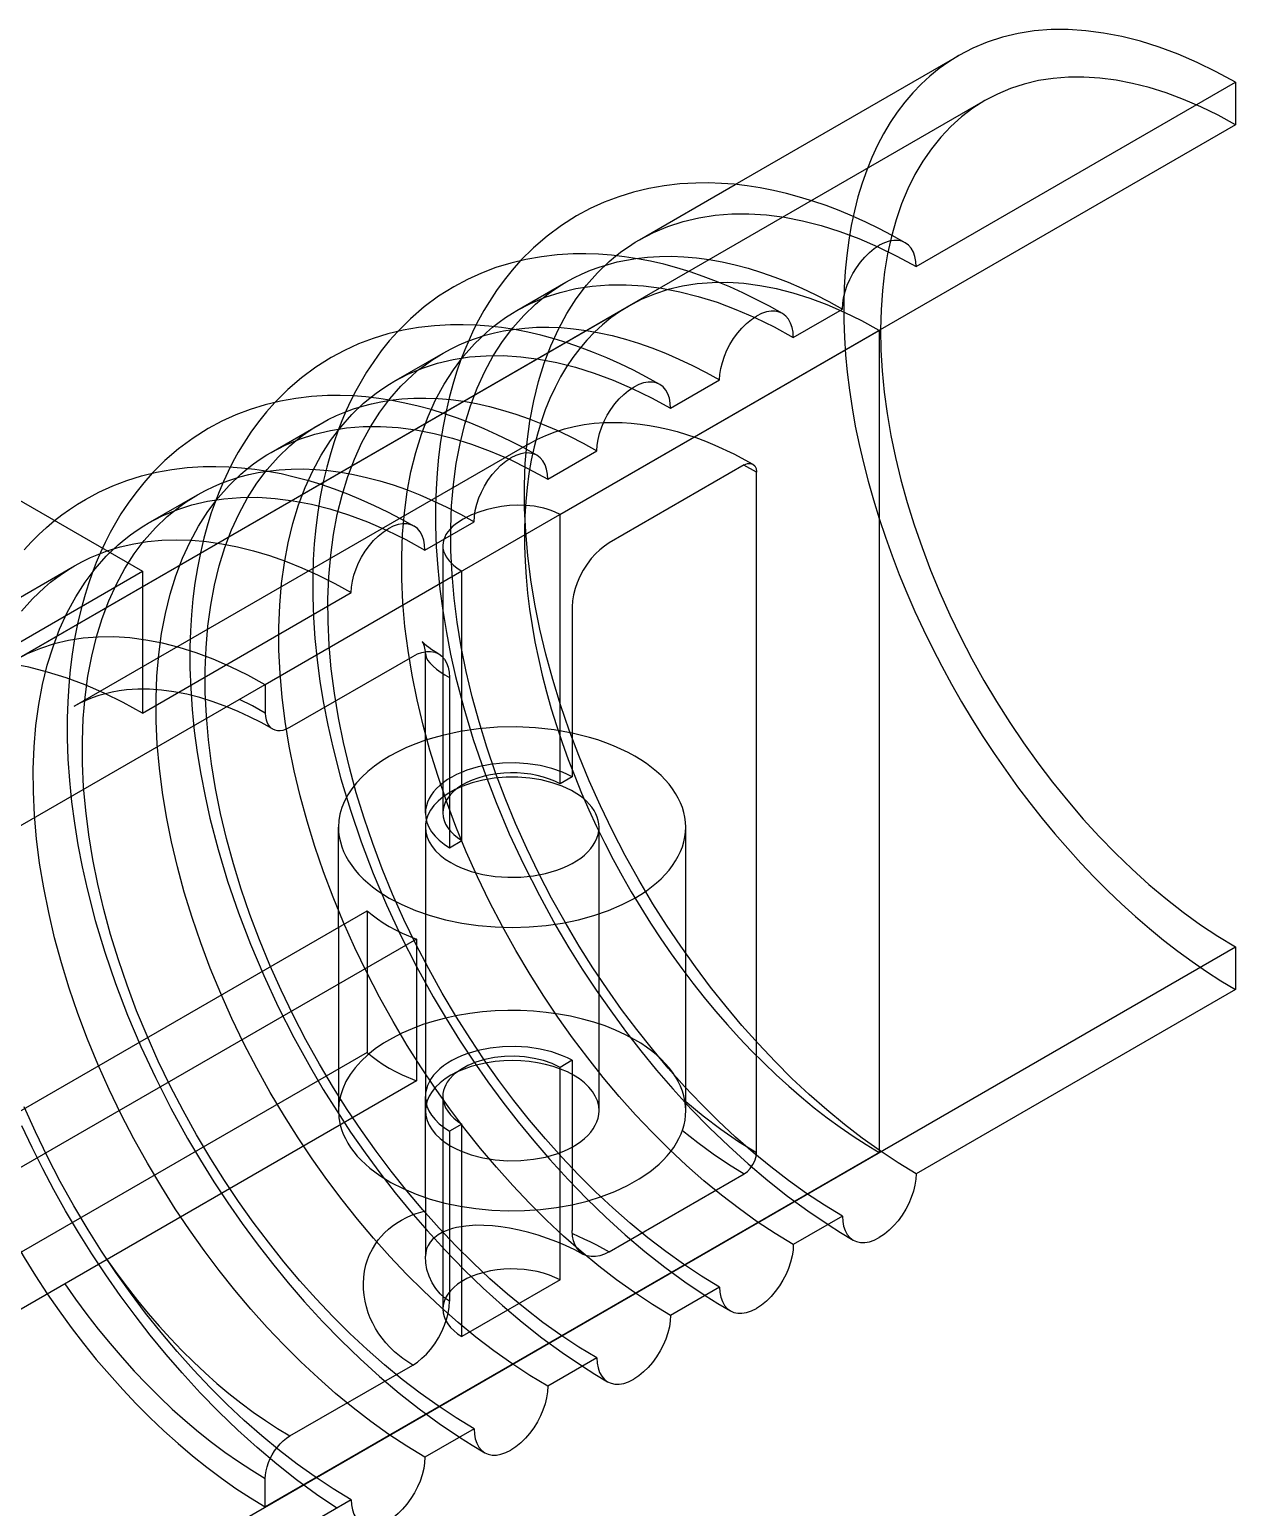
# Model space of a CAD drawing. Header units: metres. Extents: x -71 to 112, y -98 to 102.
# Drawn here: x 42.9 to 112.4, y -17.1 to 68 of the extents above; entities that cross this region are included whole.
import ezdxf

# ---------------------------------------------------------------- set-up
doc = ezdxf.new("R2010")
doc.units = ezdxf.units.M

msp = doc.modelspace()

# ---------------------------------------------------------------- linework, layer by layer
at = {"layer": 'HiddenOutline'}
for p, q in [((97.93, 63.898), (27.573, 23.278)), ((78.045, 55.882), (83.563, 59.068)), ((70.974, 51.799), (73.803, 53.432)), ((42.069, 31.647), (77.424, 52.059)), ((63.903, 47.717), (66.731, 49.35)), ((56.832, 43.634), (59.66, 45.267)), ((71.646, 44.104), (45.483, 28.999)), ((49.761, 39.552), (52.589, 41.185)), ((66.718, 38.267), (66.718, 22.866)), ((33.497, 30.162), (45.518, 37.103)), ((65.718, 22.041), (65.718, 5.711)), ((75.718, 5.711), (75.718, 22.041)), ((60.711, 16.272), (60.711, 5.715)), ((65.718, 0.713), (65.718, 6.528)), ((66.718, 6.536), (66.718, -5.711))]:
    msp.add_line(p, q, dxfattribs=at)
for points in [[(71.197, 54.68), (70.71, 54.132), (70.248, 53.558), (69.811, 52.958), (69.4, 52.334), (69.081, 51.803), (68.779, 51.257), (68.495, 50.696), (68.228, 50.121), (67.979, 49.532), (67.747, 48.929), (67.532, 48.314), (67.335, 47.687), (67.106, 46.859), (66.906, 46.012), (66.734, 45.147), (66.591, 44.264), (66.477, 43.364), (66.39, 42.449), (66.332, 41.519), (66.301, 40.574), (66.302, 39.397), (66.344, 38.201), (66.428, 36.988), (66.553, 35.76), (66.718, 34.519), (66.924, 33.266), (67.169, 32.004), (67.454, 30.733), (67.924, 28.92), (68.471, 27.1), (69.092, 25.279), (69.786, 23.463), (70.55, 21.658), (71.382, 19.869), (72.278, 18.101), (73.237, 16.362), (73.979, 15.103), (74.753, 13.864), (75.555, 12.648), (76.385, 11.456), (77.242, 10.291), (78.124, 9.155), (79.029, 8.049), (79.955, 6.976), (81.008, 5.825), (82.084, 4.719), (83.18, 3.66), (84.295, 2.651), (85.427, 1.694), (86.573, 0.79), (87.731, -0.057), (88.9, -0.848)], [(64.125, 50.598), (63.639, 50.05), (63.177, 49.475), (62.74, 48.875), (62.329, 48.251), (62.01, 47.72), (61.708, 47.174), (61.424, 46.613), (61.157, 46.038), (60.908, 45.449), (60.676, 44.847), (60.461, 44.232), (60.264, 43.604), (60.035, 42.777), (59.835, 41.93), (59.663, 41.064), (59.52, 40.181), (59.405, 39.282), (59.319, 38.367), (59.261, 37.436), (59.23, 36.492), (59.231, 35.314), (59.273, 34.118), (59.357, 32.906), (59.482, 31.678), (59.647, 30.436), (59.853, 29.184), (60.098, 27.921), (60.382, 26.651), (60.853, 24.837), (61.4, 23.018), (62.021, 21.197), (62.715, 19.381), (63.479, 17.575), (64.311, 15.786), (65.207, 14.019), (66.166, 12.279), (66.908, 11.02), (67.682, 9.782), (68.484, 8.565), (69.314, 7.374), (70.171, 6.209), (71.053, 5.072), (71.957, 3.967), (72.884, 2.893), (73.937, 1.742), (75.013, 0.636), (76.109, -0.422), (77.224, -1.431), (78.356, -2.389), (79.502, -3.292), (80.66, -4.14), (81.829, -4.93)], [(57.054, 46.515), (56.568, 45.967), (56.106, 45.393), (55.669, 44.793), (55.258, 44.169), (54.939, 43.638), (54.637, 43.092), (54.353, 42.531), (54.086, 41.956), (53.836, 41.367), (53.605, 40.764), (53.39, 40.149), (53.193, 39.522), (52.964, 38.694), (52.764, 37.847), (52.592, 36.982), (52.449, 36.099), (52.334, 35.199), (52.248, 34.284), (52.19, 33.354), (52.159, 32.409), (52.16, 31.232), (52.202, 30.036), (52.286, 28.823), (52.411, 27.595), (52.576, 26.354), (52.781, 25.101), (53.027, 23.839), (53.311, 22.568), (53.782, 20.755), (54.329, 18.935), (54.95, 17.114), (55.644, 15.298), (56.408, 13.493), (57.24, 11.704), (58.136, 9.936), (59.095, 8.197), (59.837, 6.938), (60.611, 5.699), (61.413, 4.483), (62.243, 3.291), (63.1, 2.126), (63.981, 0.99), (64.886, -0.116), (65.813, -1.189), (66.866, -2.34), (67.942, -3.446), (69.038, -4.505), (70.153, -5.514), (71.285, -6.471), (72.431, -7.375), (73.589, -8.222), (74.758, -9.013)], [(71.646, 44.104), (72.143, 44.371), (72.658, 44.607), (73.188, 44.811), (73.733, 44.983), (74.291, 45.123), (74.861, 45.231), (75.443, 45.307), (76.035, 45.351), (76.54, 45.363), (77.05, 45.352), (77.566, 45.319), (78.088, 45.265), (78.614, 45.188), (79.144, 45.089), (79.677, 44.969), (80.214, 44.828), (80.754, 44.666), (81.296, 44.482), (81.84, 44.278), (82.386, 44.054), (83.48, 43.545), (84.574, 42.957)], [(49.983, 42.433), (49.497, 41.885), (49.035, 41.31), (48.598, 40.71), (48.187, 40.086), (47.868, 39.555), (47.566, 39.009), (47.282, 38.448), (47.015, 37.873), (46.765, 37.284), (46.533, 36.682), (46.319, 36.067), (46.122, 35.439), (45.893, 34.612), (45.693, 33.765), (45.521, 32.899), (45.378, 32.016), (45.263, 31.117), (45.177, 30.202), (45.119, 29.271), (45.088, 28.327), (45.089, 27.149), (45.131, 25.953), (45.215, 24.741), (45.34, 23.513), (45.505, 22.271), (45.71, 21.019), (45.956, 19.756), (46.24, 18.486), (46.711, 16.673), (47.258, 14.853), (47.879, 13.032), (48.573, 11.216), (49.337, 9.41), (50.169, 7.621), (51.065, 5.854), (52.023, 4.114), (52.766, 2.855), (53.54, 1.617), (54.342, 0.4), (55.172, -0.791), (56.029, -1.956), (56.91, -3.093), (57.815, -4.198), (58.742, -5.272), (59.795, -6.423), (60.87, -7.529), (61.967, -8.587), (63.082, -9.596), (64.214, -10.554), (65.36, -11.457), (66.518, -12.305), (67.687, -13.095)], [(42.606, 38.011), (43.02, 38.465), (43.452, 38.899), (43.901, 39.313), (44.365, 39.706)], [(65.536, 32.743), (65.549, 32.726), (65.594, 32.679), (65.67, 32.607), (65.778, 32.514), (65.916, 32.406), (66.083, 32.287), (66.276, 32.16), (66.492, 32.028)], [(65.714, 32.156), (65.664, 32.446), (65.626, 32.564), (65.586, 32.655), (65.55, 32.721), (65.536, 32.743)], [(54.289, 28.976), (53.502, 29.266), (52.73, 29.507), (51.974, 29.699), (51.237, 29.843), (50.52, 29.94), (49.826, 29.989), (49.155, 29.992), (48.51, 29.95), (48.091, 29.897), (47.684, 29.825), (47.289, 29.733), (46.905, 29.623), (46.533, 29.495), (46.172, 29.348), (45.822, 29.183), (45.483, 28.999)], [(60.616, -17.178), (59.452, -16.391), (58.298, -15.547), (57.156, -14.647), (56.029, -13.695), (54.918, -12.69), (53.826, -11.637), (52.754, -10.537), (51.704, -9.392), (50.781, -8.324), (49.878, -7.224), (48.999, -6.094), (48.145, -4.935), (47.317, -3.749), (46.516, -2.539), (45.744, -1.307), (45.002, -0.054), (44.328, 1.148), (43.684, 2.365), (43.07, 3.595), (42.488, 4.835)], [(74.804, -2.562), (74.323, -2.307), (73.783, -2.054), (73.276, -1.841), (72.741, -1.641), (72.215, -1.467), (71.673, -1.309), (71.121, -1.172), (70.564, -1.058), (70.067, -0.979), (69.573, -0.924), (69.089, -0.894), (68.619, -0.891), (68.042, -0.932), (67.516, -1.02), (67.278, -1.08), (67.059, -1.15), (66.859, -1.227), (66.68, -1.311), (66.449, -1.445), (66.26, -1.583), (66.109, -1.723), (65.991, -1.862), (65.87, -2.05), (65.788, -2.241), (65.735, -2.449), (65.718, -2.661)]]:
    msp.add_lwpolyline(points, dxfattribs=at)
at = {"layer": 'HiddenSharp'}
for p, q in [((62.368, 17.229), (62.368, 9.064)), ((62.368, 9.064), (-8.615, -31.918)), ((74.175, 8.614), (73.475, 8.209)), ((74.175, 8.614), (74.175, 0.299)), ((73.475, 0.167), (73.475, 8.209)), ((67.819, 4.944), (67.105, 4.532)), ((67.105, 4.532), (67.105, 0.33)), ((67.819, 0.189), (67.819, 4.944))]:
    msp.add_line(p, q, dxfattribs=at)
for points in [[(96.43, 66.496), (95.853, 66.138), (95.298, 65.743), (94.766, 65.311), (94.258, 64.844), (93.775, 64.341), (93.317, 63.803), (92.884, 63.232), (92.479, 62.628), (92.1, 61.992), (91.748, 61.324), (91.425, 60.626), (91.13, 59.898), (90.863, 59.142), (90.626, 58.358), (90.419, 57.547), (90.241, 56.712), (90.093, 55.852), (89.975, 54.969), (89.888, 54.064), (89.831, 53.139), (89.805, 52.194), (89.809, 51.231), (89.844, 50.251), (89.909, 49.256), (90.005, 48.246), (90.131, 47.224), (90.287, 46.19), (90.473, 45.146), (90.689, 44.094), (90.934, 43.035), (91.209, 41.969), (91.511, 40.9), (91.843, 39.828), (92.202, 38.754), (92.588, 37.68), (93.001, 36.608), (93.441, 35.538), (93.906, 34.473), (94.396, 33.414), (94.911, 32.362), (95.449, 31.319), (96.01, 30.286), (96.594, 29.265), (97.198, 28.256), (97.824, 27.261), (98.469, 26.282), (99.133, 25.32), (99.815, 24.376), (100.514, 23.452), (101.229, 22.548), (101.959, 21.667), (102.704, 20.808), (103.461, 19.974), (104.231, 19.165), (105.012, 18.383), (105.802, 17.628), (106.602, 16.902), (107.41, 16.205), (108.224, 15.539), (109.044, 14.905), (109.869, 14.302), (110.697, 13.733), (111.528, 13.197), (112.359, 12.697)], [(112.359, 62.503), (111.358, 63.049), (110.358, 63.537), (109.364, 63.966), (108.377, 64.335), (107.4, 64.643), (106.435, 64.889), (105.484, 65.072), (104.55, 65.193), (103.635, 65.251), (102.74, 65.246), (101.869, 65.178), (101.023, 65.046), (100.204, 64.852), (99.414, 64.595), (98.656, 64.277), (97.93, 63.898)], [(97.93, 63.898), (97.239, 63.459), (96.584, 62.961), (95.967, 62.406), (95.39, 61.794), (94.853, 61.127), (94.358, 60.407), (93.906, 59.635), (93.498, 58.813), (93.136, 57.943), (92.82, 57.028), (92.55, 56.069), (92.328, 55.069), (92.154, 54.03), (92.029, 52.954), (91.952, 51.845), (91.924, 50.704)], [(78.045, 55.882), (78.846, 56.3), (79.684, 56.651), (80.556, 56.934), (81.46, 57.149), (82.394, 57.294), (83.356, 57.369), (84.343, 57.375), (85.354, 57.311), (86.385, 57.177), (87.435, 56.974), (88.5, 56.702), (89.579, 56.362), (90.668, 55.954), (91.766, 55.48), (92.869, 54.941), (93.974, 54.338)], [(93.974, 2.082), (92.935, 2.713), (91.899, 3.399), (90.866, 4.136), (89.84, 4.924), (88.824, 5.761), (87.818, 6.646), (86.825, 7.575), (85.848, 8.549), (84.888, 9.563), (83.947, 10.617), (83.028, 11.708), (82.132, 12.834), (81.261, 13.992), (80.417, 15.181), (79.601, 16.396), (78.817, 17.636), (77.998, 19.013), (77.22, 20.413), (76.484, 21.832), (75.792, 23.267), (75.145, 24.715), (74.546, 26.171), (73.996, 27.632), (73.496, 29.094), (73.048, 30.554), (72.652, 32.008), (72.31, 33.453), (72.022, 34.884), (71.79, 36.299), (71.613, 37.693), (71.493, 39.063), (71.429, 40.406), (71.422, 41.718), (71.471, 42.996), (71.577, 44.238), (71.74, 45.438), (71.958, 46.596), (72.232, 47.707), (72.56, 48.77), (72.942, 49.78), (73.377, 50.737), (73.864, 51.637), (74.401, 52.478), (74.988, 53.258), (75.622, 53.976), (76.303, 54.629), (76.66, 54.93), (77.028, 55.215), (77.407, 55.483), (77.796, 55.733), (78.045, 55.882)], [(73.803, 53.432), (74.265, 53.685), (74.741, 53.914), (75.228, 54.121), (75.728, 54.304), (76.239, 54.464), (76.761, 54.601), (77.294, 54.714), (77.837, 54.804)], [(89.732, -0.367), (88.693, 0.264), (87.656, 0.949), (86.624, 1.686), (85.598, 2.474), (84.581, 3.312), (83.575, 4.196), (82.583, 5.126), (81.605, 6.099), (80.645, 7.114), (79.705, 8.168), (78.785, 9.259), (77.889, 10.385), (77.018, 11.543), (76.174, 12.731), (75.359, 13.947), (74.574, 15.187), (73.756, 16.564), (72.977, 17.963), (72.241, 19.383), (71.549, 20.818), (70.903, 22.265), (70.304, 23.721), (69.754, 25.182), (69.254, 26.645), (68.805, 28.105), (68.41, 29.559), (68.068, 31.003), (67.78, 32.435), (67.547, 33.849), (67.371, 35.243), (67.25, 36.614), (67.186, 37.956), (67.179, 39.269), (67.229, 40.547), (67.335, 41.788), (67.497, 42.989), (67.715, 44.147), (67.989, 45.258), (68.317, 46.32), (68.699, 47.331), (69.134, 48.287), (69.621, 49.187), (70.159, 50.029), (70.745, 50.809), (71.38, 51.526), (72.061, 52.179), (72.418, 52.481), (72.786, 52.765), (73.164, 53.033), (73.553, 53.284), (73.803, 53.432)], [(70.974, 51.799), (71.775, 52.218), (72.613, 52.569), (73.484, 52.852), (74.388, 53.066), (75.323, 53.211), (76.284, 53.287), (77.272, 53.292), (78.282, 53.228), (79.314, 53.094), (80.363, 52.891), (81.429, 52.619), (82.508, 52.279), (83.597, 51.872), (84.695, 51.398), (85.798, 50.858), (86.903, 50.255)], [(91.853, 50.663), (90.851, 51.21), (89.852, 51.698), (88.858, 52.127), (87.871, 52.496), (86.894, 52.803), (85.929, 53.049), (84.978, 53.233), (84.044, 53.354), (83.128, 53.412), (82.234, 53.407), (81.363, 53.338), (80.517, 53.207), (79.698, 53.013), (78.908, 52.756), (78.15, 52.438), (77.424, 52.059)], [(77.424, 52.059), (76.901, 51.734), (76.398, 51.376), (75.916, 50.985), (75.456, 50.562), (75.018, 50.106), (74.603, 49.619), (74.211, 49.102), (73.843, 48.554), (73.5, 47.978), (73.181, 47.372), (72.888, 46.74), (72.621, 46.08), (72.38, 45.395), (72.165, 44.685), (71.977, 43.951), (71.815, 43.194), (71.681, 42.414), (71.574, 41.614), (71.495, 40.795), (71.444, 39.956), (71.42, 39.1), (71.423, 38.227), (71.455, 37.34), (71.514, 36.438), (71.601, 35.523), (71.715, 34.597), (71.856, 33.66), (72.025, 32.714), (72.22, 31.761), (72.442, 30.801), (72.691, 29.836), (72.965, 28.867), (73.265, 27.895), (73.59, 26.922), (73.94, 25.949), (74.315, 24.977), (74.713, 24.008), (75.134, 23.043), (75.578, 22.084), (76.044, 21.13), (76.532, 20.185), (77.04, 19.249), (77.569, 18.323), (78.117, 17.409), (78.683, 16.508), (79.268, 15.621), (79.869, 14.749), (80.487, 13.894), (81.121, 13.056), (81.768, 12.237), (82.43, 11.438), (83.104, 10.66), (83.791, 9.904), (84.488, 9.17), (85.196, 8.461), (85.912, 7.777), (86.637, 7.119), (87.368, 6.488), (88.106, 5.884), (88.849, 5.309), (89.597, 4.763), (90.347, 4.246), (91.1, 3.761), (91.853, 3.307)], [(86.903, -2), (85.864, -1.369), (84.827, -0.684), (83.795, 0.053), (82.769, 0.841), (81.753, 1.679), (80.747, 2.563), (79.754, 3.493), (78.777, 4.466), (77.817, 5.481), (76.876, 6.535), (75.957, 7.626), (75.061, 8.752), (74.19, 9.91), (73.346, 11.098), (72.53, 12.314), (71.746, 13.554), (70.927, 14.931), (70.149, 16.33), (69.413, 17.75), (68.721, 19.185), (68.074, 20.632), (67.475, 22.088), (66.925, 23.549), (66.425, 25.012), (65.977, 26.472), (65.581, 27.926), (65.239, 29.37), (64.951, 30.802), (64.719, 32.216), (64.542, 33.61), (64.422, 34.981), (64.358, 36.323), (64.351, 37.636), (64.4, 38.914), (64.506, 40.155), (64.669, 41.356), (64.887, 42.514), (65.161, 43.625), (65.489, 44.687), (65.871, 45.698), (66.306, 46.654), (66.793, 47.554), (67.33, 48.396), (67.917, 49.176), (68.551, 49.893), (69.232, 50.546), (69.589, 50.848), (69.957, 51.132), (70.336, 51.4), (70.725, 51.651), (70.974, 51.799)], [(66.731, 49.35), (67.194, 49.602), (67.67, 49.832), (68.157, 50.038), (68.657, 50.221), (69.168, 50.382), (69.69, 50.518), (70.223, 50.632), (70.766, 50.721)], [(82.661, -4.45), (81.622, -3.818), (80.585, -3.133), (79.552, -2.396), (78.527, -1.608), (77.51, -0.771), (76.504, 0.114), (75.512, 1.043), (74.534, 2.017), (73.574, 3.031), (72.634, 4.085), (71.714, 5.176), (70.818, 6.302), (69.947, 7.46), (69.103, 8.649), (68.288, 9.864), (67.503, 11.104), (66.685, 12.481), (65.906, 13.881), (65.17, 15.3), (64.478, 16.735), (63.832, 18.183), (63.233, 19.639), (62.682, 21.1), (62.183, 22.562), (61.734, 24.022), (61.339, 25.476), (60.996, 26.921), (60.709, 28.352), (60.476, 29.767), (60.3, 31.161), (60.179, 32.531), (60.115, 33.874), (60.108, 35.186), (60.157, 36.464), (60.264, 37.706), (60.426, 38.906), (60.644, 40.064), (60.918, 41.175), (61.246, 42.238), (61.628, 43.248), (62.063, 44.205), (62.55, 45.105), (63.088, 45.946), (63.674, 46.726), (64.309, 47.444), (64.989, 48.097), (65.347, 48.398), (65.715, 48.683), (66.093, 48.951), (66.482, 49.201), (66.731, 49.35)], [(63.903, 47.717), (64.704, 48.135), (65.542, 48.486), (66.413, 48.77), (67.317, 48.984), (68.251, 49.129), (69.213, 49.204), (70.201, 49.21), (71.211, 49.146), (72.243, 49.012), (73.292, 48.809), (74.358, 48.537), (75.437, 48.197), (76.526, 47.789), (77.624, 47.315), (78.727, 46.776), (79.832, 46.173)], [(79.832, -6.083), (78.793, -5.451), (77.756, -4.766), (76.724, -4.029), (75.698, -3.241), (74.682, -2.404), (73.676, -1.519), (72.683, -0.59), (71.706, 0.384), (70.746, 1.398), (69.805, 2.452), (68.886, 3.543), (67.99, 4.669), (67.119, 5.827), (66.275, 7.016), (65.459, 8.231), (64.675, 9.471), (63.856, 10.848), (63.078, 12.248), (62.342, 13.667), (61.649, 15.102), (61.003, 16.55), (60.404, 18.006), (59.854, 19.467), (59.354, 20.929), (58.906, 22.389), (58.51, 23.843), (58.168, 25.288), (57.88, 26.719), (57.648, 28.134), (57.471, 29.528), (57.351, 30.898), (57.287, 32.241), (57.28, 33.553), (57.329, 34.831), (57.435, 36.073), (57.597, 37.273), (57.816, 38.431), (58.089, 39.542), (58.418, 40.605), (58.8, 41.615), (59.235, 42.572), (59.722, 43.472), (60.259, 44.313), (60.846, 45.093), (61.48, 45.811), (62.161, 46.464), (62.518, 46.765), (62.886, 47.05), (63.265, 47.318), (63.654, 47.568), (63.903, 47.717)], [(59.66, 45.267), (60.123, 45.52), (60.599, 45.749), (61.086, 45.956), (61.586, 46.139), (62.097, 46.299), (62.619, 46.436), (63.152, 46.549), (63.694, 46.639)], [(75.59, -8.532), (74.551, -7.901), (73.514, -7.216), (72.481, -6.479), (71.456, -5.691), (70.439, -4.853), (69.433, -3.969), (68.441, -3.039), (67.463, -2.066), (66.503, -1.051), (65.563, 0.003), (64.643, 1.094), (63.747, 2.22), (62.876, 3.378), (62.032, 4.566), (61.217, 5.782), (60.432, 7.022), (59.614, 8.399), (58.835, 9.798), (58.099, 11.218), (57.407, 12.653), (56.761, 14.1), (56.162, 15.556), (55.611, 17.017), (55.112, 18.48), (54.663, 19.94), (54.268, 21.394), (53.925, 22.838), (53.638, 24.27), (53.405, 25.684), (53.229, 27.078), (53.108, 28.449), (53.044, 29.791), (53.037, 31.104), (53.086, 32.382), (53.192, 33.623), (53.355, 34.824), (53.573, 35.982), (53.847, 37.093), (54.175, 38.155), (54.557, 39.166), (54.992, 40.122), (55.479, 41.022), (56.017, 41.864), (56.603, 42.644), (57.238, 43.361), (57.918, 44.014), (58.275, 44.316), (58.643, 44.6), (59.022, 44.868), (59.411, 45.119), (59.66, 45.267)], [(56.832, 43.634), (57.633, 44.053), (58.47, 44.404), (59.342, 44.687), (60.246, 44.901), (61.18, 45.046), (62.142, 45.122), (63.13, 45.127), (64.14, 45.063), (65.172, 44.929), (66.221, 44.726), (67.287, 44.454), (68.366, 44.114), (69.455, 43.707), (70.553, 43.233), (71.656, 42.693), (72.761, 42.09)], [(72.761, -10.165), (71.722, -9.534), (70.685, -8.849), (69.653, -8.112), (68.627, -7.324), (67.611, -6.486), (66.605, -5.602), (65.612, -4.672), (64.635, -3.699), (63.675, -2.684), (62.734, -1.63), (61.815, -0.539), (60.919, 0.587), (60.048, 1.745), (59.203, 2.933), (58.388, 4.149), (57.603, 5.389), (56.785, 6.766), (56.007, 8.165), (55.271, 9.585), (54.578, 11.02), (53.932, 12.467), (53.333, 13.923), (52.783, 15.384), (52.283, 16.847), (51.835, 18.307), (51.439, 19.761), (51.097, 21.205), (50.809, 22.637), (50.577, 24.051), (50.4, 25.446), (50.28, 26.816), (50.216, 28.158), (50.209, 29.471), (50.258, 30.749), (50.364, 31.99), (50.526, 33.191), (50.745, 34.349), (51.018, 35.46), (51.347, 36.522), (51.729, 37.533), (52.164, 38.489), (52.651, 39.389), (53.188, 40.231), (53.775, 41.011), (54.409, 41.728), (55.09, 42.381), (55.447, 42.683), (55.815, 42.967), (56.194, 43.235), (56.583, 43.486), (56.832, 43.634)], [(52.589, 41.185), (53.052, 41.437), (53.528, 41.667), (54.015, 41.873), (54.515, 42.056), (55.026, 42.217), (55.548, 42.353), (56.081, 42.467), (56.623, 42.556)], [(68.519, -12.615), (67.48, -11.983), (66.443, -11.298), (65.41, -10.561), (64.385, -9.773), (63.368, -8.936), (62.362, -8.051), (61.37, -7.122), (60.392, -6.148), (59.432, -5.134), (58.492, -4.08), (57.572, -2.989), (56.676, -1.863), (55.805, -0.705), (54.961, 0.484), (54.146, 1.699), (53.361, 2.939), (52.542, 4.316), (51.764, 5.716), (51.028, 7.135), (50.336, 8.57), (49.689, 10.018), (49.09, 11.474), (48.54, 12.935), (48.04, 14.397), (47.592, 15.857), (47.196, 17.311), (46.854, 18.756), (46.567, 20.187), (46.334, 21.602), (46.157, 22.996), (46.037, 24.366), (45.973, 25.709), (45.966, 27.021), (46.015, 28.299), (46.121, 29.541), (46.284, 30.741), (46.502, 31.899), (46.776, 33.01), (47.104, 34.073), (47.486, 35.083), (47.921, 36.04), (48.408, 36.94), (48.945, 37.781), (49.532, 38.561), (50.167, 39.279), (50.847, 39.932), (51.204, 40.233), (51.572, 40.518), (51.951, 40.786), (52.34, 41.036), (52.589, 41.185)], [(49.761, 39.552), (50.562, 39.97), (51.399, 40.321), (52.271, 40.605), (53.175, 40.819), (54.109, 40.964), (55.071, 41.039), (56.059, 41.045), (57.069, 40.981), (58.101, 40.847), (59.15, 40.644), (60.216, 40.372), (61.295, 40.032), (62.384, 39.624), (63.482, 39.15), (64.585, 38.611), (65.69, 38.008)], [(73.475, 40.053), (73.189, 40.192), (72.954, 40.286), (72.736, 40.359), (72.532, 40.416), (72.248, 40.48), (71.981, 40.526), (71.477, 40.576), (71.012, 40.586), (70.554, 40.565), (70.092, 40.513), (69.614, 40.426), (69.218, 40.329), (68.786, 40.193), (68.584, 40.118), (68.369, 40.028), (68.135, 39.918), (67.889, 39.786)], [(65.69, -14.248), (64.651, -13.616), (63.614, -12.931), (62.582, -12.194), (61.556, -11.406), (60.539, -10.569), (59.534, -9.684), (58.541, -8.755), (57.564, -7.781), (56.604, -6.767), (55.663, -5.713), (54.744, -4.622), (53.848, -3.496), (52.976, -2.338), (52.132, -1.149), (51.317, 0.066), (50.532, 1.306), (49.714, 2.683), (48.936, 4.083), (48.2, 5.502), (47.507, 6.937), (46.861, 8.385), (46.262, 9.841), (45.712, 11.302), (45.212, 12.764), (44.764, 14.224), (44.368, 15.678), (44.026, 17.123), (43.738, 18.554), (43.506, 19.969), (43.329, 21.363), (43.209, 22.733), (43.145, 24.076), (43.137, 25.388), (43.187, 26.666), (43.293, 27.908), (43.455, 29.108), (43.674, 30.266), (43.947, 31.377), (44.276, 32.44), (44.658, 33.45), (45.093, 34.407), (45.58, 35.307), (46.117, 36.148), (46.704, 36.928), (47.338, 37.646), (48.019, 38.299), (48.376, 38.6), (48.744, 38.885), (49.123, 39.153), (49.512, 39.403), (49.761, 39.552)], [(67.889, 39.786), (67.628, 39.622), (67.425, 39.471), (67.268, 39.336), (67.144, 39.213), (67.006, 39.049), (66.903, 38.897), (66.827, 38.752), (66.773, 38.613), (66.731, 38.438), (66.718, 38.267)], [(45.518, 37.103), (45.969, 37.349), (46.433, 37.573), (46.908, 37.776), (47.394, 37.957)], [(66.718, 38.267), (66.729, 38.108), (66.765, 37.946), (66.827, 37.781), (66.921, 37.608), (67.086, 37.384), (67.199, 37.263), (67.341, 37.131), (67.545, 36.969), (67.819, 36.788)], [(42.461, 34.479), (43.096, 35.196), (43.776, 35.849), (44.133, 36.151), (44.501, 36.435), (44.88, 36.703), (45.269, 36.954), (45.518, 37.103)], [(56.498, 30.251), (55.496, 30.797), (54.497, 31.285), (53.503, 31.714), (52.516, 32.083), (51.539, 32.391), (50.574, 32.637), (49.623, 32.821), (48.689, 32.942), (47.773, 33), (46.879, 32.994), (46.007, 32.926), (45.161, 32.794), (44.342, 32.6), (43.553, 32.344), (42.794, 32.026), (42.069, 31.647)], [(49.427, 28.618), (48.321, 29.221), (47.218, 29.761), (46.121, 30.234), (45.031, 30.642), (43.952, 30.982), (42.887, 31.254), (41.837, 31.457), (40.806, 31.591), (39.795, 31.655), (38.808, 31.65), (37.846, 31.574), (36.912, 31.429), (36.008, 31.215), (35.136, 30.932), (34.299, 30.581), (33.497, 30.162)], [(74.175, 27.461), (73.128, 27.648), (72.053, 27.767), (70.961, 27.817), (69.866, 27.798), (68.782, 27.711), (67.721, 27.555), (66.695, 27.333), (66.2, 27.198), (65.718, 27.048)], [(74.175, 24.943), (73.902, 25.083), (73.613, 25.211), (72.989, 25.429), (72.318, 25.593), (71.612, 25.698), (70.888, 25.743), (70.159, 25.727), (69.443, 25.649), (68.754, 25.513), (68.106, 25.319), (67.802, 25.203), (67.514, 25.074), (67.243, 24.933), (66.99, 24.782), (66.757, 24.62), (66.545, 24.448), (66.356, 24.269), (66.189, 24.081), (66.047, 23.887), (65.929, 23.688), (65.837, 23.485), (65.771, 23.277), (65.731, 23.068), (65.718, 22.858)], [(67.819, 24.394), (67.422, 24.212), (67.059, 24.009), (66.733, 23.785), (66.448, 23.543), (66.207, 23.286), (66.012, 23.016), (65.865, 22.737), (65.768, 22.45)], [(67.819, 24.458), (67.571, 24.292), (67.351, 24.113), (67.161, 23.923), (67.003, 23.723), (66.879, 23.516), (66.79, 23.302), (66.736, 23.085), (66.718, 22.866)], [(66.718, 22.866), (66.736, 22.647), (66.79, 22.43), (66.879, 22.216), (67.003, 22.009), (67.161, 21.809), (67.351, 21.619), (67.571, 21.44), (67.819, 21.274)], [(77.782, 9.798), (77.242, 10.087), (76.668, 10.353), (76.061, 10.593), (75.425, 10.807), (74.763, 10.994), (74.08, 11.151), (73.378, 11.28), (72.662, 11.378), (71.935, 11.446), (71.201, 11.482), (70.465, 11.487), (69.731, 11.461), (69.001, 11.404), (68.281, 11.316), (67.574, 11.198), (66.884, 11.049), (66.215, 10.873), (65.57, 10.668), (64.953, 10.436), (64.367, 10.178), (63.815, 9.897), (63.301, 9.593), (62.827, 9.268), (62.396, 8.923), (62.01, 8.561), (61.671, 8.184), (61.381, 7.793), (61.141, 7.391), (60.954, 6.98), (60.819, 6.563), (60.738, 6.14), (60.711, 5.715)], [(74.175, 8.614), (73.902, 8.753), (73.613, 8.882), (72.989, 9.1), (72.318, 9.263), (71.612, 9.368), (70.888, 9.413), (70.159, 9.397), (69.443, 9.319), (68.754, 9.183), (68.106, 8.99), (67.802, 8.873), (67.514, 8.744), (67.243, 8.603), (66.99, 8.452), (66.757, 8.29), (66.545, 8.118), (66.356, 7.939), (66.189, 7.751), (66.047, 7.558), (65.929, 7.358), (65.837, 7.155), (65.771, 6.948), (65.731, 6.738), (65.718, 6.528)], [(80.711, 5.715), (80.699, 5.999), (80.663, 6.281), (80.602, 6.563), (80.519, 6.842), (80.411, 7.118), (80.28, 7.391), (80.126, 7.661), (79.949, 7.925), (79.751, 8.184), (79.53, 8.437), (79.288, 8.684), (79.025, 8.923), (78.743, 9.155), (78.441, 9.378), (78.12, 9.593), (77.782, 9.798)], [(62.368, 9.064), (62.656, 8.826), (62.965, 8.596), (63.293, 8.376), (63.64, 8.165), (64.004, 7.965), (64.386, 7.775), (65.197, 7.431)], [(75.718, 5.711), (75.694, 5.994), (75.622, 6.275), (75.502, 6.549), (75.337, 6.816), (75.127, 7.072), (74.875, 7.315), (74.583, 7.543), (74.253, 7.753), (73.89, 7.943), (73.496, 8.112), (73.075, 8.257), (72.631, 8.378), (72.169, 8.474), (71.693, 8.543), (71.208, 8.584), (70.718, 8.598), (70.228, 8.584), (69.742, 8.543), (69.266, 8.474), (68.804, 8.378), (68.361, 8.257), (67.94, 8.112), (67.546, 7.943), (67.182, 7.753), (66.853, 7.543), (66.56, 7.315), (66.308, 7.072), (66.098, 6.816), (65.933, 6.549), (65.814, 6.275), (65.742, 5.994), (65.718, 5.711)], [(73.475, 8.209), (73.025, 8.423), (72.526, 8.596), (71.989, 8.726), (71.424, 8.809), (70.845, 8.844), (70.264, 8.831), (69.691, 8.768), (69.141, 8.658), (68.624, 8.504), (68.151, 8.307), (67.733, 8.074), (67.378, 7.807), (67.094, 7.514), (66.98, 7.359), (66.886, 7.2), (66.813, 7.037), (66.76, 6.871), (66.728, 6.704), (66.718, 6.536)], [(65.718, 6.528), (65.74, 6.253), (65.809, 5.98), (65.921, 5.713), (66.078, 5.453), (66.276, 5.202), (66.515, 4.964), (66.792, 4.74), (67.105, 4.532)], [(66.718, 6.536), (66.736, 6.317), (66.79, 6.1), (66.879, 5.886), (67.003, 5.679), (67.161, 5.479), (67.351, 5.289), (67.571, 5.11), (67.819, 4.944)], [(61.448, -16.697), (60.408, -16.066), (59.372, -15.381), (58.339, -14.644), (57.314, -13.855), (56.297, -13.018), (55.291, -12.134), (54.299, -11.204), (53.321, -10.231), (52.361, -9.216), (51.42, -8.162), (50.501, -7.071), (49.605, -5.945), (48.734, -4.787), (47.89, -3.599), (47.074, -2.383), (46.29, -1.143), (45.471, 0.234), (44.693, 1.633), (43.957, 3.053), (43.265, 4.488), (42.618, 5.935)], [(60.711, 5.715), (60.736, 5.306), (60.811, 4.899)], [(65.718, 5.711), (65.742, 5.428), (65.814, 5.148), (65.933, 4.873), (66.098, 4.607), (66.308, 4.351), (66.56, 4.108), (66.853, 3.88), (67.182, 3.67)], [(67.182, 3.67), (67.452, 3.526), (67.739, 3.393), (68.361, 3.166), (69.033, 2.993), (69.742, 2.88), (70.472, 2.828), (71.208, 2.839), (71.933, 2.911), (72.631, 3.044), (73.288, 3.235), (73.597, 3.351), (73.89, 3.48), (74.165, 3.621), (74.423, 3.773), (74.659, 3.935), (74.875, 4.108), (75.068, 4.289), (75.238, 4.477), (75.383, 4.672), (75.502, 4.873), (75.596, 5.079), (75.664, 5.288), (75.704, 5.499), (75.718, 5.711)], [(39.24, 3.876), (39.727, 2.748), (40.244, 1.627), (40.792, 0.515), (41.369, -0.586), (41.973, -1.674), (42.605, -2.747), (43.263, -3.802), (43.944, -4.839)], [(67.819, -4.12), (67.571, -4.286), (67.351, -4.465), (67.161, -4.655), (67.003, -4.854), (66.879, -5.062), (66.79, -5.275), (66.736, -5.492), (66.718, -5.711)], [(66.718, -5.711), (66.736, -5.931), (66.79, -6.148), (66.879, -6.361), (67.003, -6.568), (67.161, -6.768), (67.351, -6.958), (67.571, -7.137), (67.819, -7.303)]]:
    msp.add_lwpolyline(points, dxfattribs=at)
at = {"layer": 'VisibleOutline'}
for p, q in [((83.563, 59.068), (96.43, 66.496)), ((65.718, 22.858), (65.718, 32.047)), ((60.711, 16.272), (60.711, 22.045)), ((80.711, 5.715), (80.711, 22.045)), ((65.718, 0.713), (65.718, -2.661))]:
    msp.add_line(p, q, dxfattribs=at)
for points in [[(93.351, 55.712), (92.593, 56.134), (91.833, 56.53), (91.072, 56.9), (90.31, 57.243), (89.549, 57.56), (88.787, 57.849), (88.026, 58.11), (87.266, 58.344), (86.508, 58.548), (85.752, 58.724), (84.999, 58.87), (84.249, 58.987), (83.503, 59.074), (82.762, 59.13), (82.027, 59.155), (81.297, 59.149), (80.377, 59.095), (79.471, 58.989), (78.579, 58.831), (77.705, 58.621), (76.85, 58.357), (76.016, 58.042), (75.207, 57.674), (74.424, 57.255)], [(74.424, 57.255), (73.551, 56.706), (72.72, 56.092), (71.935, 55.416), (71.197, 54.68)], [(86.28, 51.63), (85.522, 52.052), (84.762, 52.448), (84.001, 52.818), (83.239, 53.161), (82.477, 53.477), (81.716, 53.766), (80.955, 54.028), (80.195, 54.261), (79.437, 54.466), (78.681, 54.642), (77.928, 54.788), (77.178, 54.905), (76.432, 54.991), (75.691, 55.047), (74.955, 55.072), (74.226, 55.066), (73.306, 55.012), (72.4, 54.907), (71.508, 54.749), (70.634, 54.538), (69.778, 54.275), (68.945, 53.959), (68.136, 53.592), (67.353, 53.173)], [(67.353, 53.173), (66.48, 52.624), (65.649, 52.01), (64.864, 51.334), (64.125, 50.598)], [(79.209, 47.547), (78.451, 47.969), (77.691, 48.365), (76.93, 48.735), (76.168, 49.078), (75.406, 49.395), (74.645, 49.684), (73.884, 49.945), (73.124, 50.179), (72.366, 50.383), (71.61, 50.559), (70.857, 50.706), (70.107, 50.822), (69.361, 50.909), (68.62, 50.965), (67.884, 50.99), (67.154, 50.984), (66.235, 50.93), (65.329, 50.824), (64.437, 50.666), (63.563, 50.456), (62.707, 50.192), (61.874, 49.877), (61.065, 49.509), (60.282, 49.09)], [(60.282, 49.09), (59.409, 48.541), (58.578, 47.927), (57.792, 47.251), (57.054, 46.515)], [(72.138, 43.465), (71.38, 43.887), (70.62, 44.283), (69.859, 44.653), (69.097, 44.996), (68.335, 45.312), (67.574, 45.602), (66.813, 45.863), (66.053, 46.096), (65.294, 46.301), (64.539, 46.477), (63.785, 46.623), (63.036, 46.74), (62.29, 46.826), (61.549, 46.882), (60.813, 46.907), (60.083, 46.901), (59.164, 46.847), (58.258, 46.742), (57.366, 46.584), (56.491, 46.373), (55.636, 46.11), (54.803, 45.794), (53.993, 45.427), (53.211, 45.008)], [(53.211, 45.008), (52.338, 44.459), (51.507, 43.845), (50.721, 43.169), (49.983, 42.433)], [(46.14, 40.925), (46.912, 41.339), (47.71, 41.703), (48.532, 42.016), (49.374, 42.278), (50.236, 42.489), (51.115, 42.649), (52.008, 42.757), (52.914, 42.815), (53.649, 42.826), (54.39, 42.804), (55.137, 42.751), (55.889, 42.667), (56.644, 42.553), (57.404, 42.408), (58.166, 42.233), (58.93, 42.028), (59.696, 41.795), (60.464, 41.533), (61.232, 41.243), (62, 40.925), (62.769, 40.579), (63.536, 40.207), (64.302, 39.808), (65.067, 39.382)], [(44.365, 39.706), (44.791, 40.037), (45.229, 40.351), (45.679, 40.647), (46.14, 40.925)], [(65.718, 32.047), (65.714, 32.156)], [(56.914, 27.701), (56.251, 28.067), (55.591, 28.401), (54.937, 28.704), (54.289, 28.976)], [(88.9, -0.848), (89.624, -1.305), (90.351, -1.739)], [(81.829, -4.93), (82.553, -5.387), (83.28, -5.822)], [(74.758, -9.013), (75.482, -9.47), (76.209, -9.904)], [(67.687, -13.095), (68.411, -13.552), (69.138, -13.987)]]:
    msp.add_lwpolyline(points, dxfattribs=at)
at = {"layer": 'VisibleSharp'}
for p, q in [((93.974, 54.338), (112.359, 64.952)), ((112.359, 64.952), (112.359, 62.503)), ((112.359, 62.503), (42.002, 21.882)), ((86.903, 50.255), (89.732, 51.888)), ((73.475, 40.053), (91.853, 50.663)), ((91.853, 50.663), (91.853, 3.307)), ((79.832, 46.173), (82.661, 47.806)), ((31.394, 47.194), (49.427, 36.783)), ((72.761, 42.09), (75.59, 43.723)), ((84.075, 42.907), (76.296, 38.416)), ((84.782, 3.307), (84.782, 42.498)), ((73.475, 24.539), (73.475, 40.053)), ((65.69, 38.008), (68.519, 39.641)), ((42.356, 32.701), (49.427, 36.783)), ((49.427, 36.783), (49.427, 28.618)), ((67.819, 36.788), (56.498, 30.251)), ((67.819, 21.274), (67.819, 36.788)), ((49.427, 28.618), (61.448, 35.558)), ((74.175, 34.741), (74.175, 24.943)), ((57.912, 27.802), (64.984, 31.884)), ((67.105, 30.659), (67.105, 20.862)), ((56.498, 30.251), (56.498, 28.618)), ((74.175, 24.943), (73.475, 24.539)), ((67.105, 20.862), (67.819, 21.274)), ((33.827, 0.751), (62.368, 17.229)), ((65.197, 15.596), (34, -2.415)), ((65.197, 15.596), (65.197, 7.431)), ((42.002, -25.475), (112.359, 15.146)), ((112.359, 15.146), (112.359, 12.697)), ((112.359, 12.697), (93.974, 2.082)), ((65.197, 7.431), (34, -10.58)), ((91.853, 3.307), (56.498, -17.105)), ((76.296, -2.409), (84.075, 2.082)), ((67.105, 0.33), (67.105, -5.265)), ((67.819, -7.303), (67.819, 0.189)), ((73.475, -4.038), (73.475, 0.167)), ((74.175, 0.299), (74.175, -1.184)), ((89.732, -0.367), (86.903, -2)), ((73.475, -4.038), (67.819, -7.303)), ((82.661, -4.45), (79.832, -6.083)), ((57.912, -13.023), (64.984, -8.94)), ((75.59, -8.532), (72.761, -10.165)), ((68.519, -12.615), (65.69, -14.248)), ((56.498, -17.105), (56.498, -15.472)), ((61.448, -16.697), (49.427, -23.637))]:
    msp.add_line(p, q, dxfattribs=at)
for points in [[(112.359, 64.952), (111.253, 65.555), (110.151, 66.095), (109.053, 66.569), (107.964, 66.976), (106.885, 67.316), (105.819, 67.588), (104.77, 67.791), (103.738, 67.925), (102.728, 67.989), (101.74, 67.984), (100.778, 67.908), (99.844, 67.763), (98.94, 67.549), (98.068, 67.266), (97.231, 66.915), (96.43, 66.496)], [(89.732, 51.888), (89.749, 52.205), (89.8, 52.542), (89.886, 52.895), (90.011, 53.263), (90.153, 53.596), (90.327, 53.934), (90.534, 54.27), (90.773, 54.598), (91.016, 54.88), (91.28, 55.141), (91.562, 55.371), (91.853, 55.562)], [(93.351, 55.712), (93.156, 55.798), (92.933, 55.845), (92.691, 55.847), (92.426, 55.802), (92.145, 55.707), (91.853, 55.562)], [(93.974, 54.338), (93.958, 54.635), (93.907, 54.913), (93.82, 55.166), (93.696, 55.39), (93.542, 55.571), (93.351, 55.712)], [(77.837, 54.804), (78.509, 54.881), (79.194, 54.923), (79.893, 54.93), (80.603, 54.902), (81.324, 54.839), (82.056, 54.741), (82.796, 54.609), (83.546, 54.441), (84.302, 54.239), (85.065, 54.003), (85.834, 53.734), (86.608, 53.43), (87.386, 53.093), (88.166, 52.724), (88.949, 52.322), (89.732, 51.888)], [(82.661, 47.806), (82.678, 48.123), (82.729, 48.459), (82.815, 48.813), (82.939, 49.18), (83.082, 49.514), (83.256, 49.851), (83.463, 50.187), (83.702, 50.515), (83.945, 50.797), (84.209, 51.058), (84.491, 51.289), (84.782, 51.48)], [(86.28, 51.63), (86.085, 51.716), (85.862, 51.762), (85.62, 51.765), (85.355, 51.72), (85.073, 51.625), (84.782, 51.48)], [(86.903, 50.255), (86.887, 50.553), (86.836, 50.83), (86.749, 51.084), (86.625, 51.308), (86.471, 51.488), (86.28, 51.63)], [(70.766, 50.721), (71.438, 50.798), (72.123, 50.84), (72.822, 50.847), (73.532, 50.82), (74.253, 50.757), (74.985, 50.659), (75.725, 50.526), (76.474, 50.359), (77.231, 50.157), (77.994, 49.921), (78.763, 49.651), (79.537, 49.348), (80.315, 49.011), (81.095, 48.641), (81.877, 48.239), (82.661, 47.806)], [(91.924, 50.704), (91.945, 49.53), (92.016, 48.33), (92.136, 47.107), (92.304, 45.864), (92.521, 44.604), (92.786, 43.329), (93.099, 42.044), (93.458, 40.751), (93.863, 39.454), (94.312, 38.154), (94.805, 36.856), (95.341, 35.563), (95.917, 34.278), (96.534, 33.003), (97.189, 31.742), (97.88, 30.499), (98.607, 29.275), (99.366, 28.074), (100.158, 26.899), (100.979, 25.753), (101.827, 24.638), (102.701, 23.557), (103.599, 22.512), (104.517, 21.507), (105.455, 20.544), (106.41, 19.624), (107.379, 18.751), (108.36, 17.926), (109.351, 17.151), (110.35, 16.428), (111.353, 15.76), (112.359, 15.146)], [(79.209, 47.547), (79.014, 47.633), (78.791, 47.68), (78.549, 47.682), (78.284, 47.637), (78.002, 47.543), (77.711, 47.398)], [(75.59, 43.723), (75.606, 44.04), (75.658, 44.377), (75.744, 44.73), (75.868, 45.098), (76.011, 45.431), (76.185, 45.769), (76.392, 46.105), (76.631, 46.433), (76.873, 46.715), (77.138, 46.976), (77.42, 47.206), (77.711, 47.398)], [(79.832, 46.173), (79.816, 46.47), (79.765, 46.748), (79.678, 47.001), (79.554, 47.225), (79.4, 47.406), (79.209, 47.547)], [(63.694, 46.639), (64.367, 46.716), (65.052, 46.758), (65.751, 46.765), (66.461, 46.737), (67.182, 46.674), (67.914, 46.576), (68.654, 46.444), (69.403, 46.276), (70.16, 46.074), (70.923, 45.839), (71.692, 45.569), (72.466, 45.265), (73.244, 44.928), (74.024, 44.559), (74.806, 44.157), (75.59, 43.723)], [(72.138, 43.465), (71.943, 43.551), (71.72, 43.597), (71.478, 43.6), (71.213, 43.555), (70.931, 43.46), (70.64, 43.315)], [(72.761, 42.09), (72.745, 42.388), (72.693, 42.665), (72.607, 42.919), (72.483, 43.143), (72.328, 43.323), (72.138, 43.465)], [(56.623, 42.556), (57.295, 42.633), (57.981, 42.675), (58.68, 42.682), (59.39, 42.655), (60.111, 42.592), (60.842, 42.494), (61.583, 42.361), (62.332, 42.194), (63.089, 41.992), (63.852, 41.756), (64.621, 41.486), (65.395, 41.183), (66.173, 40.846), (66.953, 40.476), (67.735, 40.075), (68.519, 39.641)], [(68.519, 39.641), (68.535, 39.958), (68.586, 40.294), (68.673, 40.648), (68.797, 41.015), (68.94, 41.349), (69.114, 41.686), (69.321, 42.022), (69.56, 42.35), (69.802, 42.632), (70.067, 42.893), (70.349, 43.124), (70.64, 43.315)], [(84.075, 42.907), (84.259, 42.985), (84.422, 43.002), (84.574, 42.957)], [(84.574, 42.957), (84.682, 42.86), (84.757, 42.698), (84.782, 42.498)], [(61.448, 35.558), (61.464, 35.875), (61.515, 36.212), (61.602, 36.565), (61.726, 36.933), (61.869, 37.267), (62.043, 37.604), (62.25, 37.94), (62.489, 38.268), (62.731, 38.55), (62.996, 38.811), (63.278, 39.041), (63.569, 39.233)], [(65.067, 39.382), (64.872, 39.468), (64.649, 39.515), (64.407, 39.517), (64.142, 39.472), (63.86, 39.378), (63.569, 39.233)], [(65.69, 38.008), (65.673, 38.305), (65.622, 38.583), (65.536, 38.836), (65.412, 39.061), (65.257, 39.241), (65.067, 39.382)], [(47.394, 37.957), (48.147, 38.188), (48.925, 38.368), (49.724, 38.497), (50.544, 38.575), (51.383, 38.602), (52.24, 38.577), (53.114, 38.501), (54.002, 38.374), (54.903, 38.195), (55.816, 37.966), (56.739, 37.687), (57.671, 37.359), (58.609, 36.98), (59.552, 36.554), (60.499, 36.079), (61.448, 35.558)], [(76.296, 38.416), (76.025, 38.239), (75.76, 38.027), (75.507, 37.784), (75.269, 37.516), (75.024, 37.192), (74.806, 36.849), (74.617, 36.493), (74.457, 36.125), (74.34, 35.783), (74.251, 35.436), (74.194, 35.086), (74.175, 34.741)], [(64.984, 31.884), (65.255, 32.021), (65.52, 32.114), (65.773, 32.164), (66.011, 32.171), (66.266, 32.126), (66.492, 32.028)], [(66.492, 32.028), (66.671, 31.893), (66.823, 31.718), (66.94, 31.511), (67.029, 31.267), (67.085, 30.982), (67.105, 30.659)], [(56.498, 28.618), (56.51, 28.415), (56.545, 28.229), (56.603, 28.062), (56.684, 27.916), (56.787, 27.795), (56.914, 27.701)], [(56.914, 27.701), (57.044, 27.644), (57.192, 27.613), (57.352, 27.612), (57.528, 27.641), (57.716, 27.704), (57.912, 27.802)], [(77.782, 26.128), (77.39, 26.342), (76.979, 26.544), (76.55, 26.732), (76.103, 26.907), (75.641, 27.068), (75.165, 27.215), (74.175, 27.461)], [(65.718, 27.048), (65.161, 26.848), (64.629, 26.628), (64.122, 26.389), (63.644, 26.13), (63.196, 25.855), (62.78, 25.562), (62.399, 25.255), (62.052, 24.934), (61.744, 24.601), (61.473, 24.256), (61.242, 23.903), (61.052, 23.541), (60.903, 23.173), (60.796, 22.8), (60.732, 22.423), (60.711, 22.045)], [(80.711, 22.045), (80.699, 22.329), (80.663, 22.611), (80.602, 22.893), (80.519, 23.172), (80.411, 23.448), (80.28, 23.721), (80.126, 23.99), (79.949, 24.255), (79.751, 24.514), (79.53, 24.767), (79.288, 25.014), (79.025, 25.253), (78.743, 25.485), (78.441, 25.708), (78.12, 25.923), (77.782, 26.128)], [(73.475, 24.539), (73.177, 24.687), (72.856, 24.818), (72.515, 24.929), (72.156, 25.021), (71.783, 25.092), (71.4, 25.142), (71.01, 25.169), (70.618, 25.175), (70.226, 25.158), (69.84, 25.119), (69.461, 25.058), (69.095, 24.977), (68.745, 24.875), (68.413, 24.754), (68.104, 24.614), (67.819, 24.458)], [(75.718, 22.041), (75.706, 22.239), (75.671, 22.435), (75.613, 22.63), (75.532, 22.821), (75.428, 23.01), (75.302, 23.193), (75.155, 23.371), (74.987, 23.543), (74.8, 23.708), (74.593, 23.866), (74.126, 24.154), (73.595, 24.402), (73.01, 24.607), (72.382, 24.763), (71.724, 24.869), (71.046, 24.922), (70.363, 24.921), (69.686, 24.866), (69.028, 24.758), (68.402, 24.6), (67.819, 24.394)], [(65.718, 22.858), (65.74, 22.583), (65.809, 22.31), (65.921, 22.043), (66.078, 21.783), (66.276, 21.532), (66.515, 21.294), (66.792, 21.07), (67.105, 20.862)], [(65.768, 22.45), (65.73, 22.246), (65.718, 22.041)], [(60.711, 22.045), (60.723, 21.762), (60.759, 21.48), (60.819, 21.198), (60.903, 20.919), (61.01, 20.643), (61.141, 20.369), (61.295, 20.1), (61.472, 19.836), (61.671, 19.577), (61.891, 19.324), (62.133, 19.077), (62.396, 18.838), (62.679, 18.606), (62.981, 18.383), (63.301, 18.168), (63.64, 17.963), (64.367, 17.582), (65.155, 17.245), (65.997, 16.954), (66.884, 16.711), (67.808, 16.521), (68.76, 16.383), (69.731, 16.3), (70.711, 16.272), (71.691, 16.3), (72.662, 16.383), (73.614, 16.521), (74.538, 16.711), (75.425, 16.954), (76.266, 17.245), (77.055, 17.582), (77.782, 17.963), (78.12, 18.168), (78.441, 18.383), (78.743, 18.606), (79.025, 18.838), (79.288, 19.077), (79.53, 19.324), (79.751, 19.577), (79.949, 19.836), (80.126, 20.1), (80.28, 20.369), (80.411, 20.643), (80.519, 20.919), (80.602, 21.198), (80.663, 21.48), (80.699, 21.762), (80.711, 22.045)], [(65.718, 22.041), (65.742, 21.758), (65.814, 21.478), (65.933, 21.203), (66.098, 20.937), (66.308, 20.681), (66.56, 20.438), (66.853, 20.21), (67.182, 20)], [(67.182, 20), (67.452, 19.855), (67.739, 19.723), (68.361, 19.495), (69.033, 19.323), (69.742, 19.21), (70.472, 19.158), (71.208, 19.168), (71.933, 19.241), (72.631, 19.374), (73.288, 19.565), (73.597, 19.681), (73.89, 19.81), (74.165, 19.951), (74.423, 20.103), (74.659, 20.265), (74.875, 20.438), (75.068, 20.618), (75.238, 20.807), (75.383, 21.002), (75.502, 21.203), (75.596, 21.409), (75.664, 21.618), (75.704, 21.829), (75.718, 22.041)], [(62.368, 17.229), (62.656, 16.991), (62.965, 16.761), (63.293, 16.541), (63.64, 16.33), (64.004, 16.13), (64.386, 15.94), (65.197, 15.596)], [(60.811, 4.899), (60.888, 4.632), (60.987, 4.368), (61.107, 4.106), (61.248, 3.848), (61.41, 3.594), (61.593, 3.345), (61.795, 3.101), (62.017, 2.862), (62.518, 2.405), (63.09, 1.977), (63.73, 1.582), (64.431, 1.222), (65.187, 0.903), (65.991, 0.625), (66.837, 0.393), (67.717, 0.207), (68.623, 0.069), (69.548, -0.019), (70.483, -0.057), (71.42, -0.044), (72.35, 0.02), (73.266, 0.134), (74.16, 0.296), (75.023, 0.507), (75.849, 0.762), (76.629, 1.062), (77.358, 1.402), (78.028, 1.78), (78.634, 2.193), (79.17, 2.637), (79.411, 2.869), (79.632, 3.107), (79.834, 3.352), (80.016, 3.601), (80.177, 3.855), (80.318, 4.113), (80.437, 4.375), (80.535, 4.639), (80.612, 4.906), (80.667, 5.175), (80.7, 5.445), (80.711, 5.715)], [(84.075, 2.082), (84.259, 2.216), (84.422, 2.387), (84.573, 2.606), (84.682, 2.829), (84.757, 3.079), (84.782, 3.307)], [(93.974, 2.082), (93.958, 1.765), (93.907, 1.429), (93.82, 1.075), (93.696, 0.708), (93.553, 0.374), (93.379, 0.037), (93.172, -0.299), (92.933, -0.627), (92.691, -0.909), (92.426, -1.17), (92.145, -1.401), (91.853, -1.592)], [(89.732, -0.367), (89.749, -0.665), (89.8, -0.942), (89.886, -1.196), (90.011, -1.42), (90.163, -1.599), (90.351, -1.739)], [(74.804, -2.562), (74.615, -2.424), (74.457, -2.242), (74.34, -2.036), (74.251, -1.791), (74.194, -1.507), (74.175, -1.184)], [(90.351, -1.739), (90.548, -1.827), (90.773, -1.874), (91.015, -1.877), (91.28, -1.832), (91.562, -1.737), (91.853, -1.592)], [(76.296, -2.409), (76.025, -2.545), (75.76, -2.639), (75.506, -2.689), (75.269, -2.696), (75.023, -2.654), (74.804, -2.562)], [(86.903, -2), (86.887, -2.317), (86.836, -2.654), (86.749, -3.007), (86.625, -3.375), (86.482, -3.709), (86.308, -4.046), (86.101, -4.382), (85.862, -4.71), (85.62, -4.992), (85.355, -5.253), (85.073, -5.483), (84.782, -5.675)], [(73.475, -4.038), (73.177, -3.89), (72.856, -3.76), (72.515, -3.648), (72.156, -3.556), (71.783, -3.485), (71.4, -3.436), (71.01, -3.408), (70.618, -3.403), (70.226, -3.419), (69.84, -3.458), (69.461, -3.519), (69.095, -3.601), (68.745, -3.703), (68.413, -3.824), (68.104, -3.963), (67.819, -4.12)], [(43.944, -4.839), (44.621, -5.815), (45.318, -6.77), (46.035, -7.702), (46.769, -8.61), (47.52, -9.492), (48.286, -10.347), (49.066, -11.174), (49.859, -11.97), (50.664, -12.735), (51.478, -13.467), (52.302, -14.165), (53.132, -14.827), (53.968, -15.454), (54.809, -16.043), (55.653, -16.594), (56.498, -17.105)], [(82.661, -4.45), (82.678, -4.747), (82.729, -5.025), (82.815, -5.278), (82.939, -5.503), (83.092, -5.681), (83.28, -5.822)], [(64.984, -8.94), (65.255, -8.764), (65.52, -8.551), (65.773, -8.308), (66.011, -8.041), (66.256, -7.716), (66.475, -7.372), (66.664, -7.016), (66.823, -6.65), (66.94, -6.308), (67.029, -5.961), (67.085, -5.611), (67.105, -5.265)], [(83.28, -5.822), (83.477, -5.91), (83.702, -5.957), (83.944, -5.959), (84.209, -5.914), (84.491, -5.82), (84.782, -5.675)], [(79.832, -6.083), (79.816, -6.4), (79.765, -6.736), (79.678, -7.09), (79.554, -7.457), (79.411, -7.791), (79.237, -8.128), (79.03, -8.464), (78.791, -8.792), (78.549, -9.074), (78.284, -9.335), (78.002, -9.566), (77.711, -9.757)], [(75.59, -8.532), (75.606, -8.83), (75.658, -9.107), (75.744, -9.361), (75.868, -9.585), (76.021, -9.763), (76.209, -9.904)], [(72.761, -10.165), (72.745, -10.482), (72.693, -10.819), (72.607, -11.172), (72.483, -11.54), (72.34, -11.873), (72.166, -12.211), (71.959, -12.547), (71.72, -12.875), (71.478, -13.157), (71.213, -13.418), (70.931, -13.648), (70.64, -13.84)], [(76.209, -9.904), (76.406, -9.992), (76.631, -10.039), (76.873, -10.042), (77.138, -9.997), (77.42, -9.902), (77.711, -9.757)], [(68.519, -12.615), (68.535, -12.912), (68.586, -13.19), (68.673, -13.443), (68.797, -13.667), (68.95, -13.846), (69.138, -13.987)], [(56.498, -15.472), (56.51, -15.256), (56.545, -15.029), (56.603, -14.795), (56.684, -14.556), (56.78, -14.331), (56.896, -14.106), (57.034, -13.883), (57.192, -13.666), (57.352, -13.48), (57.528, -13.306), (57.716, -13.152), (57.912, -13.023)], [(65.69, -14.248), (65.673, -14.565), (65.622, -14.901), (65.536, -15.255), (65.412, -15.622), (65.269, -15.956), (65.095, -16.293), (64.888, -16.629), (64.649, -16.957), (64.406, -17.239), (64.142, -17.5), (63.86, -17.731), (63.569, -17.922)], [(69.138, -13.987), (69.335, -14.075), (69.56, -14.122), (69.802, -14.124), (70.067, -14.079), (70.349, -13.984), (70.64, -13.84)], [(61.448, -16.697), (61.464, -16.995), (61.515, -17.272), (61.602, -17.526), (61.726, -17.75), (61.879, -17.928), (62.067, -18.069)]]:
    msp.add_lwpolyline(points, dxfattribs=at)
at = {"layer": 'VisibleSmooth'}
for points in [[(84.782, 42.498), (84.056, 42.896)], [(65.718, 32.047), (65.754, 31.845), (65.841, 31.673), (65.972, 31.504), (66.061, 31.411), (66.169, 31.31), (66.365, 31.149), (66.487, 31.058), (66.629, 30.959), (66.842, 30.82), (67.105, 30.659)], [(56.498, 28.618), (55.759, 29.025), (55.021, 29.398)], [(80.711, 6.25), (81.715, 5.415), (82.731, 4.645), (83.754, 3.941), (84.782, 3.307)], [(80.513, 4.574), (81.395, 3.878), (82.285, 3.229), (83.179, 2.63), (84.075, 2.082)], [(64.984, -8.94), (64.425, -8.569), (63.939, -8.17), (63.677, -7.917), (63.441, -7.66), (63.229, -7.4), (63.04, -7.138), (62.851, -6.837), (62.686, -6.535), (62.545, -6.232), (62.426, -5.926), (62.322, -5.594), (62.242, -5.258), (62.185, -4.92), (62.153, -4.577), (62.147, -4.234), (62.166, -3.886), (62.215, -3.531), (62.296, -3.168), (62.388, -2.872), (62.508, -2.569), (62.662, -2.256), (62.86, -1.932), (63.001, -1.735), (63.167, -1.533), (63.36, -1.325), (63.588, -1.113), (63.808, -0.934), (64.06, -0.757), (64.336, -0.589), (64.624, -0.439), (64.912, -0.311), (65.191, -0.206), (65.718, -0.049)], [(74.181, -1.366), (74.848, -1.664), (75.218, -1.84), (75.577, -2.02), (76.296, -2.409)], [(47.376, -2.858), (47.95, -3.665), (48.539, -4.455), (49.144, -5.226), (49.763, -5.977), (50.395, -6.707), (51.039, -7.414), (51.694, -8.098), (52.359, -8.757), (53.033, -9.39), (53.715, -9.996), (54.404, -10.575), (55.099, -11.125), (55.798, -11.646), (56.501, -12.136), (57.206, -12.596), (57.912, -13.023)], [(67.105, -5.265), (66.819, -5.064), (66.572, -4.841), (66.31, -4.532), (66.104, -4.208), (65.929, -3.828), (65.809, -3.438), (65.741, -3.054), (65.718, -2.661)], [(44.953, -4.257), (45.578, -5.149), (46.221, -6.021), (46.882, -6.873), (47.558, -7.702), (48.25, -8.508), (48.955, -9.289), (49.673, -10.044), (50.402, -10.772), (51.141, -11.471), (51.89, -12.14), (52.646, -12.778), (53.408, -13.385), (54.176, -13.958), (54.948, -14.498), (55.722, -15.003), (56.498, -15.472)]]:
    msp.add_lwpolyline(points, dxfattribs=at)

doc.saveas('drawing.dxf')
